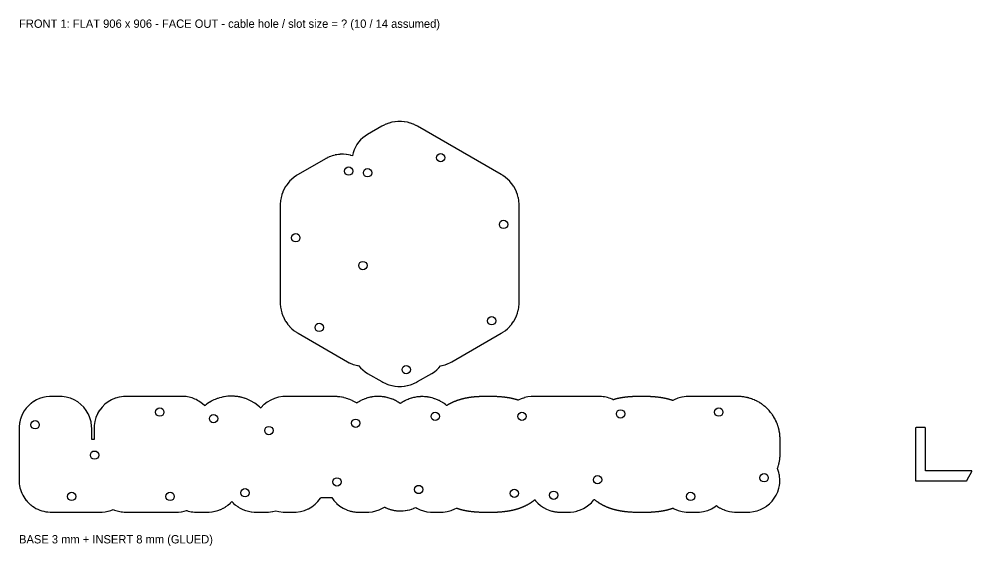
# Model space of a CAD drawing. Header units: millimetres. Extents: x 0 to 1807, y -528 to 906.
# Drawn here: x 0 to 916, y -528 to -22 of the extents above; entities that cross this region are included whole.
import ezdxf

# ---------------------------------------------------------------- set-up
doc = ezdxf.new("R2010")
doc.units = ezdxf.units.MM
for name, color, linetype in [('PLEXI_BASE_3MM', 2, 'Continuous'), ('PLEXI_BASE_HOLES_D8', 2, 'Continuous'), ('PLEXI_INSERT', 30, 'Continuous'), ('TEXT', 8, 'Continuous')]:
    doc.layers.add(name, color=color, linetype=linetype)

msp = doc.modelspace()

# ---------------------------------------------------------------- linework, layer by layer
at = {"layer": 'PLEXI_BASE_3MM'}
for points in [[(264.192, -173.73), (262.188, -175.423), (261.907, -175.683), (260.071, -177.532), (259.815, -177.813), (258.154, -179.804), (257.924, -180.105), (256.446, -182.224), (256.243, -182.544), (254.954, -184.78), (254.779, -185.115), (253.686, -187.456), (253.541, -187.806), (252.65, -190.242), (252.535, -190.604), (251.856, -193.121), (251.772, -193.494), (251.311, -196.077), (251.26, -196.459), (251.026, -199.091), (251.008, -199.48), (250.978, -200.821), (250.978, -293.761), (251.009, -295.109), (251.026, -295.497), (251.261, -298.13), (251.312, -298.511), (251.774, -301.094), (251.857, -301.467), (252.537, -303.983), (252.652, -304.346), (253.543, -306.78), (253.688, -307.13), (254.781, -309.47), (254.956, -309.806), (256.245, -312.04), (256.447, -312.36), (257.925, -314.478), (258.155, -314.779), (259.815, -316.769), (260.071, -317.05), (261.907, -318.898), (262.188, -319.158), (264.191, -320.851), (264.496, -321.086), (266.655, -322.607), (266.982, -322.817), (268.17, -323.54), (315.74, -350.998), (317.437, -351.907), (317.694, -352.034), (321.262, -353.521), (321.527, -353.612), (325.213, -354.618), (325.483, -354.674), (326.494, -354.817), (328.224, -356.812), (330.292, -358.782), (332.537, -360.547), (334.94, -362.09), (348.662, -370.005), (349.79, -370.624), (350.136, -370.804), (352.542, -371.926), (352.899, -372.073), (355.377, -372.972), (355.742, -373.086), (358.273, -373.76), (358.644, -373.842), (361.21, -374.29), (361.586, -374.34), (364.172, -374.564), (364.55, -374.58), (367.142, -374.58), (367.52, -374.564), (370.106, -374.34), (370.482, -374.29), (373.048, -373.842), (373.419, -373.76), (375.95, -373.086), (376.315, -372.972), (378.793, -372.073), (379.15, -371.926), (381.556, -370.804), (381.902, -370.624), (383.033, -370.004), (396.751, -362.088), (399.154, -360.545), (401.399, -358.78), (403.467, -356.809), (405.144, -354.874), (406.429, -354.637), (406.533, -354.615), (407.963, -354.278), (408.066, -354.251), (409.478, -353.844), (409.579, -353.812), (410.971, -353.336), (411.071, -353.299), (412.44, -352.754), (412.538, -352.712), (413.882, -352.1), (413.978, -352.053), (415.293, -351.373), (415.387, -351.322), (415.959, -351), (463.521, -323.535), (464.689, -322.825), (465.017, -322.615), (467.179, -321.093), (467.484, -320.858), (469.491, -319.163), (469.772, -318.904), (471.61, -317.054), (471.867, -316.773), (473.529, -314.781), (473.759, -314.48), (475.239, -312.36), (475.442, -312.04), (476.732, -309.803), (476.906, -309.468), (478, -307.125), (478.146, -306.775), (479.037, -304.339), (479.152, -303.976), (479.832, -301.458), (479.915, -301.085), (480.376, -298.5), (480.427, -298.118), (480.662, -295.485), (480.679, -295.096), (480.709, -293.758), (480.709, -200.822), (480.68, -199.503), (480.663, -199.115), (480.43, -196.476), (480.379, -196.094), (479.918, -193.504), (479.834, -193.131), (479.154, -190.608), (479.039, -190.246), (478.147, -187.805), (478.001, -187.455), (476.905, -185.109), (476.731, -184.774), (475.438, -182.533), (475.235, -182.214), (473.753, -180.091), (473.523, -179.79), (471.857, -177.797), (471.601, -177.516), (469.759, -175.664), (469.478, -175.405), (467.468, -173.71), (467.163, -173.475), (464.997, -171.953), (464.669, -171.743), (463.52, -171.045), (383.04, -124.578), (381.838, -123.92), (381.493, -123.741), (379.096, -122.63), (378.739, -122.484), (376.272, -121.594), (375.906, -121.48), (373.388, -120.813), (373.016, -120.731), (370.463, -120.287), (370.087, -120.238), (367.514, -120.016), (367.136, -120), (364.556, -120), (364.178, -120.016), (361.605, -120.238), (361.229, -120.287), (358.676, -120.731), (358.304, -120.813), (355.786, -121.48), (355.42, -121.594), (352.953, -122.484), (352.596, -122.63), (350.199, -123.741), (349.854, -123.92), (348.649, -124.579), (334.927, -132.504), (332.526, -134.047), (330.283, -135.812), (328.217, -137.782), (326.348, -139.94), (324.692, -142.265), (323.265, -144.737), (322.079, -147.334), (321.146, -150.032), (320.473, -152.806), (320.428, -153.116), (318.895, -152.608), (318.623, -152.537), (314.833, -151.801), (314.548, -151.765), (311.827, -151.542), (311.72, -151.538), (310.236, -151.521), (310.129, -151.522), (308.651, -151.578), (308.545, -151.585), (307.074, -151.713), (306.969, -151.725), (305.509, -151.925), (305.404, -151.942), (303.957, -152.214), (303.854, -152.236), (302.423, -152.578), (302.32, -152.605), (300.907, -153.016), (300.806, -153.049), (299.413, -153.53), (299.313, -153.567), (297.943, -154.117), (297.846, -154.159), (296.501, -154.777), (296.405, -154.824), (295.09, -155.51), (294.996, -155.562), (294.515, -155.833), (268.169, -171.042), (266.985, -171.763), (266.657, -171.972), (264.497, -173.494), (264.192, -173.73)], [(68.11, -404.767), (66.587, -401.17), (66.552, -401.099), (64.604, -397.774), (64.56, -397.709), (62.227, -394.689), (62.175, -394.63), (59.486, -391.939), (59.428, -391.887), (56.407, -389.549), (56.343, -389.505), (53.016, -387.553), (52.945, -387.518), (49.343, -385.99), (49.268, -385.964), (45.438, -384.905), (45.359, -384.889), (41.374, -384.343), (41.291, -384.337), (39.219, -384.266), (30.74, -384.266), (29.315, -384.299), (29.249, -384.303), (26.037, -384.629), (25.972, -384.639), (22.842, -385.302), (22.78, -385.318), (19.767, -386.299), (19.707, -386.323), (16.836, -387.604), (16.779, -387.633), (14.072, -389.2), (14.019, -389.234), (11.494, -391.07), (11.444, -391.111), (9.119, -393.204), (9.074, -393.249), (6.969, -395.587), (6.928, -395.637), (5.065, -398.204), (5.03, -398.258), (3.434, -401.036), (3.404, -401.094), (2.103, -404.053), (2.08, -404.115), (1.404, -406.12), (1.4, -406.136), (1.195, -406.855), (1.19, -406.871), (1.003, -407.596), (1, -407.612), (0.83, -408.343), (0.827, -408.359), (0.676, -409.095), (0.673, -409.111), (0.54, -409.853), (0.537, -409.869), (0.423, -410.615), (0.421, -410.631), (0.325, -411.382), (0.323, -411.397), (0.246, -412.152), (0.245, -412.168), (0.187, -412.926), (0.186, -412.942), (0.147, -413.703), (0.146, -413.719), (0.127, -414.483), (0.127, -414.499), (0.124, -414.807), (0, -464.746), (0.032, -466.216), (0.034, -466.256), (0.182, -468.144), (0.186, -468.184), (0.452, -470.051), (0.458, -470.09), (0.839, -471.931), (0.848, -471.97), (1.342, -473.778), (1.353, -473.816), (1.958, -475.587), (1.972, -475.624), (2.685, -477.353), (2.701, -477.389), (3.52, -479.069), (3.539, -479.104), (4.462, -480.732), (4.482, -480.766), (5.507, -482.336), (5.53, -482.368), (6.654, -483.875), (6.679, -483.906), (7.898, -485.343), (7.925, -485.373), (9.604, -487.087), (9.634, -487.115), (11.138, -488.44), (11.169, -488.465), (12.751, -489.683), (12.784, -489.706), (14.438, -490.811), (14.472, -490.833), (16.192, -491.824), (16.227, -491.842), (18.006, -492.717), (18.042, -492.733), (19.874, -493.488), (19.911, -493.501), (21.791, -494.134), (21.829, -494.145), (23.751, -494.653), (23.789, -494.662), (25.746, -495.043), (25.786, -495.049), (27.771, -495.299), (27.811, -495.303), (29.818, -495.421), (29.858, -495.422), (30.61, -495.431), (78.39, -495.431), (79.837, -495.396), (79.992, -495.389), (82.67, -495.139), (82.821, -495.118), (85.447, -494.633), (85.595, -494.599), (88.149, -493.889), (88.293, -493.842), (90.579, -492.983), (91.649, -493.418), (91.674, -493.428), (92.909, -493.868), (92.935, -493.877), (94.192, -494.264), (94.218, -494.271), (95.495, -494.604), (95.521, -494.61), (96.817, -494.887), (96.843, -494.892), (98.155, -495.113), (98.182, -495.117), (99.509, -495.28), (99.536, -495.282), (100.875, -495.386), (100.903, -495.388), (102.252, -495.431), (102.279, -495.432), (102.577, -495.433), (151.553, -495.433), (153.073, -495.395), (153.228, -495.387), (155.917, -495.128), (156.069, -495.107), (158.705, -494.612), (158.853, -494.578), (161.079, -493.951), (161.243, -494.008), (161.271, -494.017), (162.668, -494.425), (162.696, -494.432), (164.109, -494.772), (164.138, -494.778), (165.563, -495.049), (165.592, -495.053), (167.028, -495.255), (167.057, -495.258), (168.501, -495.39), (168.53, -495.392), (169.979, -495.453), (170.009, -495.454), (170.561, -495.459), (181.267, -495.459), (182.528, -495.432), (182.683, -495.426), (185.417, -495.185), (185.569, -495.165), (188.249, -494.68), (188.398, -494.646), (191.004, -493.926), (191.148, -493.88), (193.664, -492.935), (193.803, -492.875), (196.214, -491.714), (196.347, -491.643), (198.642, -490.274), (198.768, -490.191), (200.934, -488.621), (201.052, -488.527), (203.078, -486.763), (203.187, -486.659), (204.467, -485.324), (205.744, -486.656), (205.854, -486.76), (207.865, -488.513), (207.983, -488.606), (210.134, -490.168), (210.26, -490.251), (212.537, -491.615), (212.669, -491.686), (215.062, -492.844), (215.2, -492.904), (217.695, -493.849), (217.839, -493.896), (220.423, -494.619), (220.571, -494.654), (223.229, -495.145), (223.381, -495.167), (226.092, -495.418), (226.247, -495.426), (227.661, -495.459), (238.094, -495.459), (239.821, -495.409), (239.9, -495.405), (243.708, -494.939), (243.784, -494.925), (246.858, -494.144), (249.718, -494.924), (249.803, -494.941), (253.797, -495.473), (253.886, -495.479), (255.842, -495.543), (264.256, -495.543), (266.375, -495.468), (266.464, -495.461), (270.437, -494.911), (270.523, -494.894), (274.342, -493.834), (274.423, -493.806), (278.017, -492.279), (278.093, -492.241), (281.414, -490.289), (281.484, -490.242), (284.5, -487.905), (284.563, -487.85), (287.251, -485.159), (287.306, -485.095), (289.639, -482.075), (289.686, -482.005), (289.971, -481.518), (300.622, -481.518), (302.497, -484.144), (302.546, -484.204), (305.127, -486.995), (305.183, -487.048), (308.139, -489.522), (308.203, -489.568), (311.502, -491.67), (311.572, -491.708), (315.161, -493.381), (315.237, -493.41), (317.589, -494.212), (317.604, -494.216), (318.316, -494.417), (318.33, -494.421), (319.051, -494.605), (319.066, -494.608), (319.794, -494.775), (319.809, -494.778), (320.546, -494.928), (320.561, -494.931), (321.306, -495.062), (321.321, -495.065), (322.074, -495.178), (322.089, -495.181), (322.85, -495.276), (322.865, -495.277), (323.633, -495.353), (323.648, -495.354), (324.423, -495.411), (324.438, -495.412), (325.219, -495.448), (325.234, -495.449), (326.022, -495.465), (326.037, -495.465), (326.262, -495.466), (334.381, -495.466), (336.032, -495.421), (336.219, -495.41), (339.493, -495.049), (339.675, -495.019), (342.86, -494.309), (343.036, -494.259), (346.094, -493.22), (346.262, -493.153), (349.165, -491.804), (349.324, -491.719), (351.091, -490.657), (351.189, -490.707), (351.416, -490.817), (352.154, -491.161), (352.253, -491.205), (352.771, -491.432), (352.87, -491.475), (353.392, -491.692), (353.492, -491.733), (354.018, -491.94), (354.119, -491.979), (354.648, -492.176), (354.749, -492.213), (355.282, -492.4), (355.384, -492.435), (355.919, -492.612), (356.022, -492.645), (356.561, -492.811), (356.664, -492.842), (357.205, -492.999), (357.309, -493.028), (357.853, -493.174), (357.957, -493.201), (358.503, -493.337), (358.608, -493.362), (359.157, -493.488), (359.262, -493.511), (359.753, -493.614), (359.84, -493.632), (360.485, -493.755), (360.572, -493.771), (361.221, -493.879), (361.308, -493.893), (361.96, -493.988), (362.048, -494), (362.703, -494.08), (362.792, -494.09), (363.45, -494.157), (363.538, -494.164), (364.199, -494.216), (364.287, -494.222), (364.951, -494.26), (365.04, -494.264), (365.705, -494.286), (365.794, -494.288), (366.462, -494.296), (366.551, -494.296), (367.221, -494.289), (367.309, -494.287), (367.981, -494.265), (368.069, -494.261), (368.941, -494.21), (369.264, -494.186), (371.069, -493.999), (371.389, -493.956), (373.172, -493.661), (373.487, -493.599), (375.244, -493.199), (375.554, -493.119), (377.279, -492.615), (377.584, -492.516), (379.274, -491.912), (379.572, -491.795), (381.221, -491.09), (381.32, -491.045), (382.277, -491.634), (382.438, -491.722), (385.367, -493.115), (385.537, -493.185), (388.626, -494.262), (388.805, -494.314), (392.026, -495.054), (392.212, -495.086), (395.528, -495.469), (395.719, -495.48), (397.498, -495.533), (405.413, -495.533), (407.555, -495.456), (407.635, -495.451), (411.503, -494.919), (411.58, -494.903), (415.304, -493.889), (415.377, -493.864), (418.891, -492.403), (418.96, -492.369), (420.361, -491.567), (420.596, -491.648), (420.827, -491.726), (421.065, -491.806), (421.297, -491.883), (421.536, -491.961), (421.768, -492.035), (422.007, -492.111), (422.24, -492.184), (422.48, -492.258), (422.713, -492.328), (422.953, -492.4), (423.187, -492.469), (423.428, -492.539), (423.662, -492.606), (423.903, -492.673), (424.139, -492.738), (424.38, -492.804), (424.616, -492.867), (424.858, -492.93), (425.094, -492.991), (425.336, -493.053), (425.573, -493.112), (425.833, -493.175), (426.149, -493.251), (426.382, -493.306), (426.698, -493.379), (426.932, -493.432), (427.249, -493.503), (427.483, -493.554), (427.801, -493.622), (428.036, -493.672), (428.354, -493.738), (428.589, -493.785), (428.908, -493.848), (429.144, -493.894), (429.463, -493.954), (429.699, -493.998), (430.019, -494.056), (430.256, -494.098), (430.576, -494.154), (430.814, -494.194), (431.134, -494.247), (431.372, -494.285), (431.693, -494.335), (431.932, -494.372), (432.253, -494.419), (432.503, -494.455), (433.02, -494.528), (433.261, -494.56), (433.778, -494.628), (434.02, -494.659), (434.538, -494.723), (434.779, -494.752), (435.297, -494.811), (435.539, -494.838), (436.057, -494.894), (436.299, -494.918), (436.818, -494.97), (437.059, -494.993), (437.579, -495.04), (437.82, -495.06), (438.34, -495.103), (438.581, -495.122), (439.102, -495.161), (439.343, -495.178), (439.863, -495.212), (440.105, -495.227), (440.625, -495.257), (440.867, -495.27), (441.388, -495.296), (441.589, -495.306), (442.238, -495.334), (442.337, -495.338), (442.986, -495.364), (443.085, -495.368), (443.734, -495.391), (443.833, -495.395), (444.482, -495.417), (444.582, -495.42), (445.23, -495.439), (445.33, -495.442), (445.979, -495.459), (446.079, -495.462), (446.727, -495.477), (446.827, -495.479), (447.476, -495.492), (447.576, -495.494), (448.225, -495.504), (448.325, -495.506), (448.974, -495.515), (449.074, -495.516), (449.723, -495.522), (449.823, -495.523), (450.472, -495.527), (450.523, -495.527), (450.658, -495.528), (450.709, -495.528), (450.844, -495.529), (450.895, -495.529), (451.03, -495.529), (451.081, -495.529), (451.216, -495.529), (451.267, -495.529), (451.402, -495.529), (451.453, -495.529), (451.588, -495.528), (451.639, -495.528), (451.774, -495.527), (451.825, -495.527), (451.96, -495.526), (452.011, -495.526), (452.146, -495.524), (452.197, -495.524), (452.332, -495.522), (452.997, -495.515), (453.382, -495.511), (453.432, -495.51), (453.811, -495.506), (453.861, -495.505), (454.24, -495.499), (454.289, -495.499), (454.669, -495.493), (454.718, -495.492), (455.097, -495.485), (455.146, -495.484), (455.526, -495.477), (455.574, -495.476), (455.954, -495.468), (456.002, -495.467), (456.382, -495.458), (456.43, -495.457), (456.81, -495.448), (456.858, -495.447), (457.237, -495.437), (457.285, -495.436), (457.665, -495.425), (457.844, -495.42), (458.387, -495.402), (458.609, -495.394), (459.153, -495.371), (459.374, -495.362), (459.918, -495.335), (460.14, -495.324), (460.683, -495.294), (460.905, -495.281), (461.447, -495.246), (461.669, -495.232), (462.212, -495.193), (462.434, -495.177), (462.976, -495.135), (463.198, -495.116), (463.74, -495.07), (463.962, -495.05), (464.504, -495), (464.726, -494.979), (465.267, -494.924), (465.489, -494.901), (466.03, -494.843), (466.252, -494.818), (466.792, -494.755), (467.026, -494.727), (467.364, -494.686), (467.582, -494.658), (467.919, -494.614), (468.137, -494.585), (468.474, -494.538), (468.692, -494.507), (469.029, -494.458), (469.247, -494.425), (469.583, -494.374), (469.801, -494.339), (470.137, -494.285), (470.355, -494.249), (470.69, -494.193), (470.908, -494.156), (471.243, -494.097), (471.46, -494.057), (471.795, -493.996), (472.012, -493.955), (472.347, -493.891), (472.564, -493.849), (472.898, -493.783), (473.115, -493.738), (473.448, -493.67), (473.689, -493.619), (473.938, -493.565), (474.165, -493.515), (474.414, -493.46), (474.64, -493.409), (474.888, -493.351), (475.114, -493.298), (475.361, -493.239), (475.587, -493.184), (475.834, -493.122), (476.059, -493.066), (476.305, -493.003), (476.529, -492.944), (476.775, -492.879), (476.999, -492.819), (477.245, -492.753), (477.468, -492.691), (477.713, -492.622), (477.935, -492.559), (478.18, -492.488), (478.401, -492.423), (478.646, -492.35), (478.867, -492.284), (479.11, -492.209), (479.364, -492.13), (479.556, -492.069), (479.783, -491.997), (479.975, -491.935), (480.202, -491.86), (480.394, -491.796), (480.62, -491.72), (480.811, -491.654), (481.038, -491.576), (481.228, -491.509), (481.454, -491.429), (481.644, -491.36), (481.87, -491.278), (482.06, -491.208), (482.285, -491.124), (482.474, -491.052), (482.7, -490.966), (482.888, -490.893), (483.113, -490.805), (483.301, -490.73), (483.526, -490.64), (483.713, -490.564), (483.938, -490.472), (484.124, -490.394), (484.329, -490.308), (484.556, -490.212), (484.911, -490.058), (485.137, -489.959), (485.49, -489.801), (485.714, -489.699), (486.065, -489.537), (486.288, -489.432), (486.637, -489.265), (486.858, -489.157), (487.205, -488.986), (487.424, -488.875), (487.769, -488.699), (487.987, -488.586), (488.329, -488.406), (488.546, -488.29), (488.886, -488.105), (489.101, -487.986), (489.438, -487.797), (489.652, -487.676), (489.986, -487.482), (490.199, -487.358), (490.531, -487.16), (490.741, -487.033), (491.057, -486.84), (491.232, -486.732), (491.569, -486.519), (491.742, -486.408), (492.077, -486.191), (492.249, -486.078), (492.581, -485.856), (492.751, -485.741), (493.081, -485.514), (493.249, -485.397), (493.576, -485.166), (493.743, -485.046), (494.067, -484.811), (494.232, -484.689), (494.554, -484.449), (494.717, -484.325), (495.035, -484.08), (495.197, -483.954), (495.512, -483.704), (495.673, -483.576), (495.721, -483.537), (496.474, -484.537), (496.516, -484.586), (498.716, -486.934), (498.763, -486.979), (501.218, -489.089), (501.269, -489.129), (503.962, -490.978), (504.019, -491.012), (506.928, -492.572), (506.988, -492.6), (510.083, -493.841), (510.147, -493.863), (512.205, -494.478), (512.219, -494.481), (512.883, -494.646), (512.897, -494.649), (513.561, -494.797), (513.575, -494.8), (514.238, -494.933), (514.252, -494.936), (514.914, -495.053), (514.928, -495.055), (515.589, -495.157), (515.603, -495.159), (516.261, -495.245), (516.275, -495.247), (516.932, -495.318), (516.946, -495.32), (517.599, -495.376), (517.614, -495.377), (518.264, -495.419), (518.278, -495.42), (518.926, -495.448), (518.94, -495.448), (519.584, -495.462), (519.598, -495.462), (519.919, -495.464), (528.409, -495.464), (530.024, -495.421), (530.089, -495.417), (533.291, -495.072), (533.354, -495.061), (536.471, -494.382), (536.532, -494.366), (539.529, -493.372), (539.588, -493.349), (542.44, -492.057), (542.496, -492.028), (545.183, -490.457), (545.235, -490.422), (547.74, -488.585), (547.788, -488.545), (550.094, -486.455), (550.138, -486.41), (552.225, -484.079), (552.264, -484.03), (552.858, -483.207), (553.149, -483.446), (553.384, -483.635), (553.878, -484.025), (554.117, -484.209), (554.62, -484.588), (554.863, -484.767), (555.373, -485.136), (555.621, -485.31), (555.997, -485.572), (556.197, -485.708), (556.53, -485.933), (556.732, -486.066), (557.068, -486.287), (557.271, -486.417), (557.611, -486.633), (557.815, -486.761), (558.158, -486.972), (558.364, -487.098), (558.709, -487.304), (558.917, -487.427), (559.265, -487.628), (559.475, -487.748), (559.825, -487.945), (560.037, -488.062), (560.39, -488.255), (560.603, -488.369), (560.959, -488.557), (561.173, -488.668), (561.532, -488.851), (561.748, -488.959), (562.109, -489.137), (562.326, -489.243), (562.61, -489.379), (562.788, -489.463), (563.023, -489.573), (563.201, -489.655), (563.437, -489.763), (563.616, -489.844), (563.853, -489.949), (564.032, -490.029), (564.271, -490.133), (564.451, -490.21), (564.691, -490.312), (564.871, -490.388), (565.112, -490.488), (565.293, -490.562), (565.535, -490.66), (565.717, -490.733), (565.96, -490.829), (566.143, -490.901), (566.387, -490.994), (566.57, -491.064), (566.815, -491.156), (566.999, -491.224), (567.245, -491.314), (567.429, -491.38), (567.671, -491.467), (567.901, -491.547), (568.14, -491.63), (568.37, -491.708), (568.609, -491.789), (568.84, -491.865), (569.079, -491.944), (569.311, -492.018), (569.551, -492.095), (569.783, -492.167), (570.023, -492.241), (570.256, -492.312), (570.497, -492.384), (570.73, -492.453), (570.971, -492.523), (571.205, -492.59), (571.447, -492.658), (571.681, -492.723), (571.923, -492.789), (572.158, -492.852), (572.4, -492.916), (572.636, -492.977), (572.879, -493.038), (573.114, -493.097), (573.361, -493.158), (573.676, -493.234), (573.909, -493.289), (574.225, -493.362), (574.459, -493.416), (574.775, -493.487), (575.009, -493.538), (575.326, -493.606), (575.56, -493.656), (575.877, -493.722), (576.112, -493.77), (576.43, -493.833), (576.665, -493.879), (576.983, -493.94), (577.219, -493.983), (577.538, -494.042), (577.773, -494.084), (578.092, -494.139), (578.329, -494.18), (578.648, -494.233), (578.885, -494.271), (579.205, -494.321), (579.441, -494.358), (579.762, -494.406), (580.024, -494.444), (580.541, -494.517), (580.782, -494.55), (581.299, -494.618), (581.54, -494.649), (582.058, -494.713), (582.299, -494.742), (582.818, -494.802), (583.059, -494.829), (583.578, -494.885), (583.819, -494.91), (584.338, -494.962), (584.58, -494.985), (585.1, -495.033), (585.341, -495.054), (585.861, -495.097), (586.103, -495.116), (586.623, -495.156), (586.865, -495.173), (587.386, -495.208), (587.628, -495.223), (588.149, -495.254), (588.39, -495.267), (588.912, -495.294), (589.094, -495.302), (589.791, -495.334), (589.904, -495.339), (590.601, -495.367), (590.715, -495.372), (591.411, -495.398), (591.525, -495.402), (592.222, -495.425), (592.335, -495.428), (593.032, -495.449), (593.145, -495.452), (593.842, -495.47), (593.955, -495.473), (594.652, -495.488), (594.765, -495.491), (595.463, -495.504), (595.575, -495.505), (596.273, -495.516), (596.385, -495.517), (597.083, -495.525), (597.195, -495.526), (597.893, -495.531), (598.005, -495.531), (598.702, -495.534), (598.975, -495.533), (599.444, -495.531), (599.502, -495.53), (599.97, -495.527), (600.028, -495.526), (600.497, -495.522), (600.555, -495.521), (601.023, -495.516), (601.081, -495.515), (601.55, -495.508), (601.608, -495.508), (602.076, -495.5), (602.135, -495.499), (602.603, -495.491), (602.661, -495.49), (603.13, -495.481), (603.188, -495.48), (603.657, -495.47), (603.715, -495.469), (604.184, -495.458), (604.242, -495.456), (604.71, -495.445), (604.769, -495.443), (605.237, -495.43), (605.427, -495.425), (605.97, -495.406), (606.191, -495.398), (606.735, -495.376), (606.956, -495.366), (607.499, -495.34), (607.72, -495.328), (608.263, -495.298), (608.484, -495.285), (609.027, -495.251), (609.248, -495.236), (609.79, -495.198), (610.012, -495.181), (610.554, -495.139), (610.775, -495.121), (611.317, -495.075), (611.538, -495.055), (612.079, -495.005), (612.301, -494.983), (612.842, -494.929), (613.063, -494.906), (613.604, -494.848), (613.825, -494.823), (614.366, -494.761), (614.599, -494.733), (614.938, -494.691), (615.157, -494.663), (615.495, -494.619), (615.714, -494.589), (616.052, -494.543), (616.271, -494.512), (616.608, -494.462), (616.826, -494.43), (617.163, -494.378), (617.381, -494.344), (617.717, -494.29), (617.935, -494.254), (618.271, -494.197), (618.488, -494.16), (618.823, -494.101), (619.04, -494.062), (619.375, -494), (619.591, -493.96), (619.925, -493.896), (620.141, -493.854), (620.475, -493.787), (620.69, -493.744), (621.023, -493.675), (621.263, -493.625), (621.512, -493.571), (621.738, -493.522), (621.987, -493.466), (622.214, -493.415), (622.462, -493.357), (622.688, -493.304), (622.936, -493.245), (623.162, -493.19), (623.41, -493.129), (623.635, -493.072), (623.882, -493.009), (624.108, -492.95), (624.354, -492.885), (624.579, -492.825), (624.825, -492.758), (625.05, -492.695), (625.296, -492.626), (625.52, -492.562), (625.765, -492.492), (625.99, -492.426), (626.234, -492.353), (626.458, -492.285), (626.702, -492.211), (626.928, -492.141), (627.121, -492.08), (627.351, -492.007), (627.543, -491.944), (627.773, -491.869), (627.965, -491.805), (628.193, -491.728), (628.385, -491.663), (628.609, -491.585), (629.701, -492.218), (629.771, -492.253), (633.371, -493.756), (633.446, -493.781), (637.267, -494.816), (637.346, -494.832), (641.318, -495.357), (641.4, -495.363), (643.341, -495.426), (651.857, -495.426), (653.862, -495.358), (653.945, -495.353), (657.921, -494.818), (658, -494.802), (661.824, -493.757), (661.899, -493.731), (665.5, -492.217), (665.57, -492.181), (668.9, -490.242), (668.965, -490.198), (670.264, -489.199), (671.236, -489.916), (671.35, -489.994), (673.36, -491.243), (673.48, -491.311), (675.58, -492.398), (675.705, -492.456), (677.886, -493.375), (678.016, -493.423), (680.268, -494.169), (680.402, -494.207), (682.716, -494.774), (682.853, -494.802), (685.218, -495.185), (685.357, -495.202), (687.76, -495.396), (687.901, -495.401), (689.109, -495.426), (700.601, -495.426), (702.163, -495.385), (702.235, -495.381), (705.752, -494.989), (705.823, -494.977), (709.232, -494.184), (709.3, -494.164), (712.556, -492.995), (712.62, -492.968), (715.688, -491.45), (715.748, -491.416), (718.603, -489.574), (718.659, -489.533), (721.281, -487.385), (721.332, -487.339), (723.7, -484.903), (723.746, -484.851), (725.837, -482.144), (725.876, -482.086), (727.662, -479.127), (727.695, -479.065), (729.144, -475.881), (729.169, -475.815), (730.247, -472.448), (730.265, -472.377), (730.803, -469.822), (730.809, -469.781), (731.076, -467.735), (731.079, -467.694), (731.204, -465.643), (731.205, -465.602), (731.19, -463.555), (731.188, -463.514), (731.033, -461.479), (731.029, -461.438), (730.737, -459.422), (730.73, -459.381), (730.302, -457.39), (730.292, -457.35), (729.729, -455.39), (729.716, -455.351), (729.02, -453.43), (729.005, -453.392), (728.967, -453.306), (729.017, -453.17), (729.459, -451.909), (729.605, -451.459), (729.99, -450.177), (730.116, -449.72), (730.407, -448.581), (730.462, -448.348), (730.598, -447.736), (730.648, -447.502), (730.772, -446.888), (730.817, -446.653), (730.928, -446.037), (730.968, -445.802), (731.066, -445.183), (731.101, -444.947), (731.186, -444.327), (731.216, -444.09), (731.288, -443.468), (731.313, -443.231), (731.372, -442.608), (731.392, -442.37), (731.438, -441.746), (731.453, -441.508), (731.486, -440.883), (731.496, -440.644), (731.516, -440.018), (731.522, -439.78), (731.529, -439.153), (731.529, -438.914), (731.529, -438.778), (731.477, -425.357), (731.446, -424.111), (731.429, -423.731), (731.374, -422.82), (731.345, -422.441), (731.262, -421.533), (731.222, -421.155), (731.112, -420.251), (731.06, -419.874), (730.922, -418.974), (730.859, -418.6), (730.694, -417.705), (730.62, -417.333), (730.428, -416.443), (730.343, -416.074), (730.124, -415.19), (730.027, -414.823), (729.781, -413.946), (729.673, -413.582), (729.401, -412.713), (729.282, -412.352), (728.983, -411.491), (728.853, -411.133), (728.528, -410.28), (728.387, -409.927), (728.016, -409.039), (727.869, -408.701), (727.468, -407.822), (727.311, -407.49), (726.882, -406.625), (726.714, -406.298), (726.258, -405.448), (726.08, -405.128), (725.598, -404.294), (725.409, -403.979), (724.9, -403.161), (724.702, -402.853), (724.167, -402.052), (723.959, -401.75), (723.399, -400.967), (723.181, -400.672), (722.596, -399.907), (722.369, -399.619), (721.759, -398.872), (721.523, -398.591), (720.889, -397.864), (720.643, -397.591), (719.986, -396.884), (719.731, -396.618), (718.96, -395.845), (718.707, -395.599), (717.981, -394.919), (717.72, -394.683), (716.973, -394.028), (716.705, -393.801), (715.937, -393.172), (715.662, -392.954), (714.874, -392.351), (714.592, -392.142), (713.786, -391.566), (713.497, -391.366), (712.672, -390.817), (712.376, -390.627), (711.534, -390.106), (711.232, -389.926), (710.373, -389.432), (710.065, -389.262), (709.189, -388.797), (708.876, -388.637), (707.984, -388.201), (707.665, -388.051), (706.759, -387.644), (706.435, -387.505), (705.411, -387.088), (705.091, -386.964), (704.179, -386.629), (703.855, -386.515), (702.934, -386.21), (702.607, -386.107), (701.677, -385.832), (701.347, -385.74), (700.41, -385.496), (700.077, -385.414), (699.134, -385.2), (698.798, -385.13), (697.848, -384.946), (697.511, -384.886), (696.556, -384.733), (696.217, -384.685), (695.257, -384.563), (694.916, -384.525), (693.952, -384.434), (693.61, -384.407), (692.643, -384.347), (692.3, -384.332), (691.33, -384.303), (690.987, -384.298), (690.584, -384.295), (643.341, -384.295), (641.301, -384.365), (641.218, -384.371), (637.235, -384.912), (637.156, -384.928), (633.327, -385.981), (633.252, -386.008), (629.648, -387.531), (629.577, -387.566), (628.457, -388.221), (628.454, -388.22), (628.216, -388.139), (627.985, -388.061), (627.747, -387.981), (627.516, -387.905), (627.277, -387.827), (627.046, -387.753), (626.807, -387.678), (626.574, -387.605), (626.335, -387.532), (626.102, -387.462), (625.862, -387.39), (625.629, -387.322), (625.388, -387.253), (625.154, -387.187), (624.914, -387.119), (624.679, -387.055), (624.438, -386.99), (624.203, -386.927), (623.962, -386.864), (623.727, -386.804), (623.485, -386.743), (623.249, -386.684), (622.999, -386.623), (622.683, -386.548), (622.451, -386.493), (622.135, -386.42), (621.902, -386.368), (621.585, -386.297), (621.352, -386.246), (621.035, -386.178), (620.801, -386.129), (620.483, -386.064), (620.248, -386.017), (619.93, -385.954), (619.695, -385.909), (619.376, -385.848), (619.141, -385.805), (618.821, -385.747), (618.585, -385.705), (618.265, -385.65), (618.029, -385.61), (617.709, -385.558), (617.472, -385.52), (617.151, -385.47), (616.914, -385.433), (616.592, -385.386), (616.343, -385.35), (615.826, -385.278), (615.585, -385.245), (615.067, -385.177), (614.826, -385.147), (614.308, -385.083), (614.067, -385.054), (613.548, -384.995), (613.306, -384.968), (612.787, -384.913), (612.545, -384.888), (612.025, -384.837), (611.783, -384.814), (611.263, -384.767), (611.021, -384.746), (610.5, -384.704), (610.258, -384.685), (609.737, -384.646), (609.494, -384.629), (608.973, -384.595), (608.73, -384.58), (608.208, -384.55), (607.965, -384.537), (607.443, -384.511), (607.247, -384.502), (606.795, -384.483), (606.734, -384.48), (606.283, -384.462), (606.222, -384.459), (605.771, -384.442), (605.71, -384.44), (605.259, -384.423), (605.198, -384.421), (604.747, -384.405), (604.687, -384.403), (604.235, -384.388), (604.175, -384.386), (603.724, -384.373), (603.664, -384.371), (603.212, -384.358), (603.152, -384.356), (602.701, -384.344), (602.641, -384.342), (602.189, -384.331), (602.13, -384.33), (601.678, -384.32), (601.619, -384.318), (601.167, -384.309), (601.019, -384.306), (600.842, -384.303), (600.803, -384.303), (600.626, -384.3), (600.586, -384.3), (600.409, -384.297), (600.37, -384.297), (600.192, -384.295), (600.153, -384.294), (599.975, -384.292), (599.936, -384.292), (599.758, -384.29), (599.718, -384.29), (599.541, -384.289), (599.501, -384.288), (599.323, -384.287), (599.283, -384.287), (599.106, -384.286), (599.065, -384.286), (598.888, -384.285), (598.847, -384.285), (598.67, -384.284), (598.628, -384.284), (598.451, -384.284), (598.226, -384.285), (597.851, -384.287), (597.802, -384.287), (597.426, -384.29), (597.377, -384.291), (597.001, -384.294), (596.952, -384.295), (596.577, -384.299), (596.528, -384.3), (596.152, -384.305), (596.104, -384.305), (595.728, -384.311), (595.679, -384.311), (595.304, -384.318), (595.255, -384.318), (594.88, -384.325), (594.831, -384.326), (594.456, -384.333), (594.407, -384.334), (594.032, -384.342), (593.983, -384.343), (593.608, -384.352), (593.56, -384.353), (593.185, -384.362), (592.921, -384.368), (592.861, -384.37), (592.597, -384.377), (592.538, -384.378), (592.274, -384.386), (592.215, -384.387), (591.951, -384.395), (591.892, -384.397), (591.628, -384.406), (591.57, -384.408), (591.306, -384.417), (591.248, -384.419), (590.985, -384.428), (590.927, -384.43), (590.663, -384.44), (590.606, -384.442), (590.343, -384.453), (590.286, -384.455), (590.022, -384.466), (589.966, -384.469), (589.702, -384.48), (589.646, -384.483), (589.383, -384.495), (589.292, -384.499), (588.897, -384.518), (588.696, -384.528), (588.301, -384.55), (588.1, -384.562), (587.705, -384.586), (587.504, -384.6), (587.11, -384.627), (586.909, -384.641), (586.515, -384.671), (586.314, -384.687), (585.92, -384.719), (585.719, -384.736), (585.326, -384.771), (585.125, -384.79), (584.732, -384.828), (584.532, -384.847), (584.139, -384.888), (583.939, -384.909), (583.546, -384.952), (583.346, -384.974), (582.953, -385.02), (582.754, -385.044), (582.362, -385.092), (582.219, -385.11), (581.944, -385.145), (581.764, -385.168), (581.489, -385.205), (581.309, -385.23), (581.035, -385.268), (580.855, -385.294), (580.581, -385.334), (580.401, -385.361), (580.127, -385.403), (579.948, -385.43), (579.675, -385.474), (579.496, -385.503), (579.222, -385.548), (579.044, -385.578), (578.771, -385.624), (578.593, -385.655), (578.32, -385.704), (578.142, -385.736), (577.869, -385.786), (577.692, -385.819), (577.42, -385.87), (577.243, -385.905), (576.971, -385.958), (576.761, -386), (576.547, -386.043), (576.354, -386.083), (576.14, -386.128), (575.948, -386.169), (575.734, -386.215), (575.542, -386.258), (575.329, -386.305), (575.138, -386.349), (574.925, -386.398), (574.734, -386.443), (574.522, -386.493), (574.331, -386.539), (574.119, -386.591), (573.93, -386.638), (573.718, -386.691), (573.529, -386.739), (573.317, -386.794), (573.129, -386.843), (572.918, -386.899), (572.73, -386.95), (572.519, -387.007), (572.332, -387.059), (572.121, -387.117), (571.928, -387.172), (571.6, -387.266), (571.202, -387.383), (571.078, -387.42), (569.936, -386.892), (569.915, -386.883), (568.559, -386.334), (568.538, -386.326), (567.157, -385.844), (567.135, -385.837), (565.731, -385.423), (565.709, -385.417), (564.285, -385.072), (564.263, -385.067), (562.821, -384.791), (562.798, -384.787), (561.342, -384.581), (561.319, -384.579), (559.851, -384.444), (559.828, -384.443), (558.35, -384.381), (558.327, -384.381), (557.809, -384.376), (493.783, -384.376), (492.211, -384.417), (492.145, -384.421), (488.949, -384.761), (488.885, -384.771), (485.773, -385.443), (485.711, -385.46), (482.718, -386.446), (482.659, -386.47), (479.81, -387.752), (479.754, -387.781), (479.677, -387.826), (479.496, -387.767), (479.258, -387.692), (479.027, -387.62), (478.788, -387.547), (478.556, -387.476), (478.317, -387.405), (478.085, -387.337), (477.845, -387.268), (477.612, -387.201), (477.371, -387.134), (477.138, -387.07), (476.897, -387.004), (476.663, -386.942), (476.422, -386.879), (476.187, -386.818), (475.945, -386.757), (475.71, -386.698), (475.448, -386.634), (475.133, -386.559), (474.902, -386.505), (474.587, -386.432), (474.355, -386.379), (474.039, -386.309), (473.807, -386.258), (473.491, -386.19), (473.258, -386.141), (472.941, -386.076), (472.708, -386.029), (472.391, -385.966), (472.157, -385.921), (471.839, -385.861), (471.605, -385.817), (471.287, -385.76), (471.052, -385.718), (470.734, -385.663), (470.499, -385.623), (470.18, -385.571), (469.945, -385.533), (469.625, -385.483), (469.39, -385.447), (469.07, -385.399), (468.814, -385.362), (468.296, -385.29), (468.056, -385.257), (467.538, -385.189), (467.297, -385.158), (466.779, -385.094), (466.538, -385.066), (466.019, -385.006), (465.777, -384.979), (465.258, -384.923), (465.017, -384.899), (464.497, -384.847), (464.255, -384.824), (463.735, -384.777), (463.493, -384.756), (462.972, -384.713), (462.73, -384.694), (462.209, -384.655), (461.967, -384.638), (461.446, -384.604), (461.204, -384.589), (460.682, -384.558), (460.44, -384.545), (459.918, -384.519), (459.721, -384.51), (459.089, -384.482), (458.996, -384.478), (458.365, -384.453), (458.271, -384.449), (457.64, -384.426), (457.547, -384.423), (456.915, -384.401), (456.822, -384.398), (456.19, -384.378), (456.097, -384.376), (455.465, -384.358), (455.371, -384.356), (454.74, -384.34), (454.646, -384.338), (454.015, -384.324), (453.921, -384.322), (453.289, -384.311), (453.195, -384.309), (452.564, -384.299), (452.47, -384.298), (451.838, -384.29), (451.744, -384.289), (451.115, -384.284), (451.075, -384.283), (451.034, -384.283), (450.991, -384.283), (450.949, -384.282), (450.906, -384.282), (450.864, -384.282), (450.82, -384.282), (450.777, -384.281), (450.734, -384.281), (450.69, -384.281), (450.647, -384.281), (450.602, -384.281), (450.559, -384.281), (450.513, -384.281), (450.47, -384.281), (450.424, -384.281), (450.38, -384.281), (450.333, -384.281), (450.29, -384.281), (450.242, -384.282), (450.198, -384.282), (450.149, -384.282), (450.106, -384.282), (449.993, -384.283), (449.659, -384.287), (449.626, -384.288), (449.292, -384.292), (449.258, -384.292), (448.924, -384.296), (448.889, -384.297), (448.555, -384.302), (448.521, -384.302), (448.187, -384.307), (448.152, -384.308), (447.819, -384.313), (447.784, -384.314), (447.45, -384.32), (447.415, -384.32), (447.081, -384.327), (447.046, -384.327), (446.712, -384.334), (446.676, -384.335), (446.342, -384.342), (446.307, -384.343), (445.973, -384.35), (445.937, -384.351), (445.603, -384.359), (445.33, -384.366), (445.272, -384.367), (445.011, -384.374), (444.954, -384.375), (444.692, -384.383), (444.635, -384.384), (444.374, -384.392), (444.317, -384.394), (444.055, -384.402), (443.998, -384.404), (443.737, -384.413), (443.68, -384.415), (443.419, -384.424), (443.362, -384.426), (443.101, -384.436), (443.044, -384.438), (442.783, -384.448), (442.726, -384.45), (442.465, -384.461), (442.409, -384.464), (442.148, -384.475), (442.091, -384.477), (441.83, -384.489), (441.735, -384.493), (441.34, -384.512), (441.138, -384.523), (440.743, -384.544), (440.542, -384.556), (440.147, -384.58), (439.946, -384.594), (439.551, -384.621), (439.35, -384.635), (438.956, -384.665), (438.754, -384.68), (438.36, -384.713), (438.158, -384.73), (437.765, -384.765), (437.563, -384.783), (437.17, -384.821), (436.968, -384.841), (436.575, -384.881), (436.374, -384.902), (435.981, -384.945), (435.779, -384.968), (435.387, -385.013), (435.185, -385.038), (434.793, -385.086), (434.665, -385.102), (434.389, -385.137), (434.209, -385.16), (433.934, -385.197), (433.754, -385.222), (433.479, -385.26), (433.299, -385.286), (433.024, -385.326), (432.844, -385.353), (432.57, -385.394), (432.39, -385.422), (432.116, -385.465), (431.936, -385.495), (431.662, -385.54), (431.482, -385.57), (431.208, -385.616), (431.028, -385.648), (430.755, -385.696), (430.575, -385.728), (430.302, -385.778), (430.123, -385.812), (429.85, -385.864), (429.67, -385.898), (429.398, -385.952), (429.199, -385.991), (428.985, -386.035), (428.794, -386.074), (428.58, -386.119), (428.389, -386.16), (428.175, -386.206), (427.984, -386.248), (427.771, -386.296), (427.58, -386.339), (427.367, -386.388), (427.177, -386.432), (426.964, -386.483), (426.774, -386.528), (426.562, -386.58), (426.372, -386.627), (426.16, -386.68), (425.97, -386.729), (425.758, -386.783), (425.569, -386.833), (425.358, -386.889), (425.169, -386.939), (424.958, -386.997), (424.769, -387.049), (424.558, -387.107), (424.364, -387.162), (424.035, -387.256), (423.636, -387.373), (423.309, -387.472), (422.912, -387.594), (422.586, -387.697), (422.191, -387.826), (421.867, -387.933), (421.473, -388.067), (421.151, -388.178), (420.759, -388.318), (420.438, -388.434), (420.048, -388.578), (419.729, -388.699), (419.341, -388.849), (419.023, -388.974), (418.637, -389.13), (418.322, -389.259), (417.938, -389.42), (417.624, -389.554), (417.243, -389.72), (416.93, -389.858), (416.551, -390.029), (416.241, -390.172), (415.817, -390.371), (415.569, -390.49), (415.173, -390.683), (414.927, -390.805), (414.534, -391.004), (414.29, -391.13), (413.9, -391.335), (413.657, -391.465), (413.271, -391.675), (413.03, -391.808), (412.647, -392.024), (412.408, -392.161), (412.027, -392.382), (411.791, -392.522), (411.414, -392.749), (411.179, -392.893), (410.993, -393.009), (410.083, -392.261), (409.812, -392.051), (408.492, -391.081), (408.209, -390.886), (406.834, -389.987), (406.541, -389.807), (405.114, -388.982), (404.809, -388.817), (403.647, -388.22), (403.407, -388.103), (402.34, -387.61), (402.095, -387.502), (401.011, -387.052), (400.764, -386.954), (399.664, -386.547), (399.413, -386.459), (398.3, -386.095), (398.046, -386.018), (396.919, -385.698), (396.662, -385.63), (395.525, -385.354), (395.266, -385.297), (394.118, -385.066), (393.856, -385.018), (392.7, -384.832), (392.436, -384.795), (391.272, -384.653), (391.007, -384.627), (389.837, -384.531), (389.571, -384.514), (388.396, -384.464), (388.129, -384.458), (387.108, -384.452), (386.904, -384.455), (385.979, -384.479), (385.776, -384.488), (384.853, -384.541), (384.651, -384.556), (383.731, -384.637), (383.53, -384.658), (382.614, -384.768), (382.414, -384.795), (381.503, -384.932), (381.303, -384.965), (380.397, -385.131), (380.198, -385.17), (379.298, -385.363), (379.101, -385.409), (378.207, -385.629), (378.011, -385.681), (377.125, -385.928), (376.93, -385.986), (376.052, -386.261), (375.859, -386.324), (374.988, -386.626), (374.797, -386.696), (373.851, -387.059), (373.665, -387.134), (372.782, -387.506), (372.598, -387.587), (371.728, -387.987), (371.547, -388.074), (370.691, -388.501), (370.513, -388.593), (369.671, -389.048), (369.496, -389.146), (368.669, -389.626), (368.498, -389.73), (367.687, -390.237), (367.519, -390.346), (366.724, -390.878), (366.559, -390.992), (366.448, -391.072), (366.401, -391.038), (366.237, -390.922), (365.524, -390.434), (365.357, -390.323), (364.63, -389.856), (364.46, -389.75), (363.72, -389.303), (363.547, -389.202), (362.793, -388.777), (362.618, -388.681), (361.852, -388.277), (361.673, -388.187), (360.895, -387.805), (360.713, -387.719), (359.917, -387.356), (359.745, -387.281), (358.906, -386.929), (358.732, -386.859), (357.883, -386.533), (357.707, -386.469), (356.849, -386.168), (356.672, -386.109), (355.805, -385.835), (355.625, -385.781), (354.75, -385.533), (354.57, -385.485), (353.686, -385.263), (353.504, -385.221), (352.614, -385.026), (352.431, -384.989), (351.534, -384.821), (351.349, -384.789), (350.446, -384.649), (350.261, -384.623), (349.353, -384.509), (349.166, -384.489), (348.253, -384.404), (348.066, -384.389), (347.299, -384.339), (347.037, -384.325), (345.933, -384.287), (345.671, -384.283), (344.568, -384.286), (344.307, -384.291), (343.205, -384.335), (342.945, -384.35), (341.847, -384.434), (341.587, -384.458), (340.493, -384.582), (340.235, -384.617), (339.146, -384.781), (338.889, -384.824), (337.807, -385.028), (337.552, -385.081), (336.477, -385.325), (336.224, -385.387), (335.158, -385.67), (334.907, -385.742), (333.851, -386.064), (333.602, -386.145), (332.557, -386.507), (332.311, -386.598), (331.145, -387.053), (330.908, -387.152), (329.832, -387.624), (329.6, -387.731), (328.544, -388.244), (328.317, -388.36), (327.283, -388.913), (327.061, -389.038), (326.051, -389.63), (325.833, -389.763), (324.848, -390.394), (324.636, -390.536), (324.509, -390.624), (324.232, -390.445), (323.767, -390.16), (322.394, -389.369), (321.916, -389.11), (320.506, -388.394), (320.016, -388.161), (318.574, -387.521), (318.073, -387.314), (316.601, -386.752), (316.089, -386.572), (314.59, -386.088), (314.071, -385.935), (312.548, -385.53), (312.02, -385.405), (310.476, -385.08), (309.942, -384.983), (308.381, -384.739), (307.841, -384.67), (306.265, -384.509), (305.721, -384.467), (304.134, -384.39), (303.586, -384.377), (302.913, -384.37), (255.791, -384.37), (253.536, -384.455), (253.454, -384.461), (249.475, -385.031), (249.396, -385.048), (245.576, -386.128), (245.501, -386.154), (241.91, -387.702), (241.84, -387.738), (238.525, -389.709), (238.461, -389.754), (235.454, -392.109), (235.395, -392.161), (232.72, -394.87), (232.67, -394.929), (232.302, -395.411), (231.571, -394.719), (231.149, -394.338), (229.979, -393.337), (229.537, -392.979), (228.317, -392.04), (227.858, -391.705), (226.591, -390.829), (226.115, -390.517), (224.803, -389.707), (224.311, -389.42), (222.957, -388.677), (222.45, -388.415), (221.056, -387.741), (220.534, -387.505), (219.103, -386.902), (218.568, -386.693), (217.616, -386.339), (217.352, -386.245), (216.582, -385.986), (216.315, -385.9), (215.539, -385.661), (215.271, -385.582), (214.49, -385.365), (214.219, -385.294), (213.433, -385.098), (213.161, -385.034), (212.37, -384.859), (212.097, -384.802), (211.302, -384.649), (211.027, -384.6), (210.228, -384.468), (209.952, -384.427), (209.151, -384.317), (208.873, -384.282), (208.069, -384.194), (207.79, -384.167), (206.984, -384.1), (206.704, -384.081), (205.896, -384.036), (205.615, -384.024), (205.052, -384.006), (204.785, -384), (203.365, -384), (202.822, -384.013), (201.266, -384.091), (200.726, -384.133), (199.18, -384.291), (198.645, -384.359), (197.113, -384.597), (196.583, -384.693), (195.068, -385.008), (194.544, -385.132), (193.049, -385.524), (192.532, -385.674), (191.06, -386.143), (190.552, -386.32), (189.105, -386.864), (188.606, -387.067), (187.188, -387.686), (186.699, -387.914), (185.312, -388.607), (184.836, -388.86), (183.483, -389.625), (183.019, -389.904), (181.704, -390.741), (181.254, -391.044), (180.253, -391.748), (180.045, -391.901), (179.395, -392.392), (179.191, -392.551), (178.555, -393.059), (178.429, -393.163), (178.112, -392.817), (178.068, -392.775), (175.17, -390.319), (175.12, -390.282), (172.924, -388.794), (172.904, -388.782), (171.638, -388.045), (171.618, -388.034), (170.322, -387.363), (170.301, -387.353), (168.979, -386.747), (168.958, -386.738), (167.611, -386.199), (167.59, -386.191), (166.223, -385.718), (166.201, -385.711), (164.815, -385.306), (164.793, -385.3), (163.391, -384.962), (163.369, -384.957), (161.954, -384.687), (161.931, -384.683), (160.505, -384.482), (160.482, -384.479), (159.047, -384.346), (159.024, -384.344), (157.583, -384.28), (157.56, -384.28), (156.95, -384.274), (112.012, -384.274), (111.809, -384.264), (102.708, -384.264), (100.427, -384.351), (100.345, -384.357), (96.439, -384.915), (96.36, -384.932), (92.605, -385.982), (92.53, -386.008), (88.992, -387.512), (88.922, -387.547), (85.647, -389.463), (85.582, -389.506), (82.602, -391.797), (82.543, -391.848), (79.88, -394.484), (79.829, -394.543), (77.508, -397.501), (77.464, -397.565), (75.515, -400.821), (75.479, -400.891), (73.94, -404.415), (73.913, -404.489), (72.826, -408.235), (72.808, -408.314), (72.212, -412.216), (72.205, -412.298), (72.094, -414.793), (72.066, -425.733), (69.804, -425.733), (69.829, -414.946), (69.757, -412.807), (69.752, -412.724), (69.207, -408.745), (69.191, -408.666), (68.136, -404.843), (68.11, -404.767)]]:
    msp.add_lwpolyline(points, close=True, dxfattribs=at)
at = {"layer": 'PLEXI_BASE_HOLES_D8'}
for centre in [(405.266, -154.807), (316.766, -167.707), (334.966, -169.307), (465.666, -219.007), (265.966, -231.807), (330.466, -258.507), (454.266, -311.507), (288.466, -317.907), (372.166, -358.507), (135.266, -399.307), (186.966, -405.607), (399.966, -403.407), (483.366, -403.407), (578.166, -401.007), (672.566, -399.307), (15.466, -411.507), (323.566, -410.007), (240.166, -417.007), (72.566, -440.707), (305.566, -466.407), (556.066, -464.307), (716.066, -462.407), (217.166, -476.807), (384.066, -473.707), (476.066, -477.407), (513.866, -479.207), (50.566, -480.407), (145.166, -480.407), (645.466, -480.407)]:
    msp.add_circle(centre, 4, dxfattribs=at)
at = {"layer": 'PLEXI_INSERT'}
msp.add_lwpolyline([(871.309, -414.639), (871.274, -414.568), (871.23, -414.503), (871.179, -414.445), (871.12, -414.393), (871.055, -414.349), (870.985, -414.314), (870.91, -414.288), (870.83, -414.271), (870.748, -414.266), (862.269, -414.266), (862.203, -414.269), (862.138, -414.279), (862.076, -414.296), (862.016, -414.319), (861.959, -414.348), (861.905, -414.382), (861.856, -414.423), (861.811, -414.468), (861.77, -414.518), (861.735, -414.572), (861.705, -414.631), (861.682, -414.693), (861.677, -414.708), (861.673, -414.724), (861.669, -414.739), (861.666, -414.755), (861.663, -414.77), (861.66, -414.786), (861.658, -414.802), (861.656, -414.818), (861.655, -414.834), (861.654, -414.85), (861.653, -414.866), (861.653, -414.882), (861.529, -464.821), (861.531, -464.861), (861.535, -464.901), (861.542, -464.94), (861.551, -464.979), (861.563, -465.017), (861.577, -465.054), (861.593, -465.09), (861.611, -465.125), (861.632, -465.159), (861.655, -465.192), (861.68, -465.223), (861.707, -465.253), (861.736, -465.281), (861.767, -465.306), (861.8, -465.33), (861.834, -465.351), (861.869, -465.37), (861.905, -465.386), (861.942, -465.4), (861.98, -465.411), (862.019, -465.42), (862.058, -465.426), (862.098, -465.43), (862.139, -465.431), (909.919, -465.431), (910.073, -465.424), (910.225, -465.403), (910.373, -465.368), (910.517, -465.321), (910.655, -465.262), (910.788, -465.191), (910.914, -465.109), (911.032, -465.016), (911.143, -464.913), (911.244, -464.799), (911.335, -464.676), (911.416, -464.544), (915.806, -456.439), (915.831, -456.383), (915.849, -456.325), (915.859, -456.266), (915.862, -456.208), (915.858, -456.149), (915.846, -456.092), (915.828, -456.037), (915.803, -455.984), (915.772, -455.934), (915.735, -455.888), (915.691, -455.847), (915.642, -455.81), (915.622, -455.798), (915.602, -455.787), (915.581, -455.777), (915.56, -455.767), (915.538, -455.759), (915.517, -455.752), (915.494, -455.746), (915.472, -455.741), (915.449, -455.738), (915.426, -455.735), (915.403, -455.734), (915.38, -455.733), (871.262, -455.733), (871.358, -414.876), (871.352, -414.793), (871.336, -414.714), (871.309, -414.639)], close=True, dxfattribs=at)

# ---------------------------------------------------------------- texts
at = {"layer": 'TEXT'}
for s, p in [('FRONT 1: FLAT 906 x 906 - FACE OUT - cable hole / slot size = ? (10 / 14 assumed)', (0, -30)), ('BASE 3 mm + INSERT 8 mm (GLUED)', (0, -525.543))]:
    msp.add_text(s, height=8, dxfattribs=at).set_placement(p)

doc.saveas('drawing.dxf')
